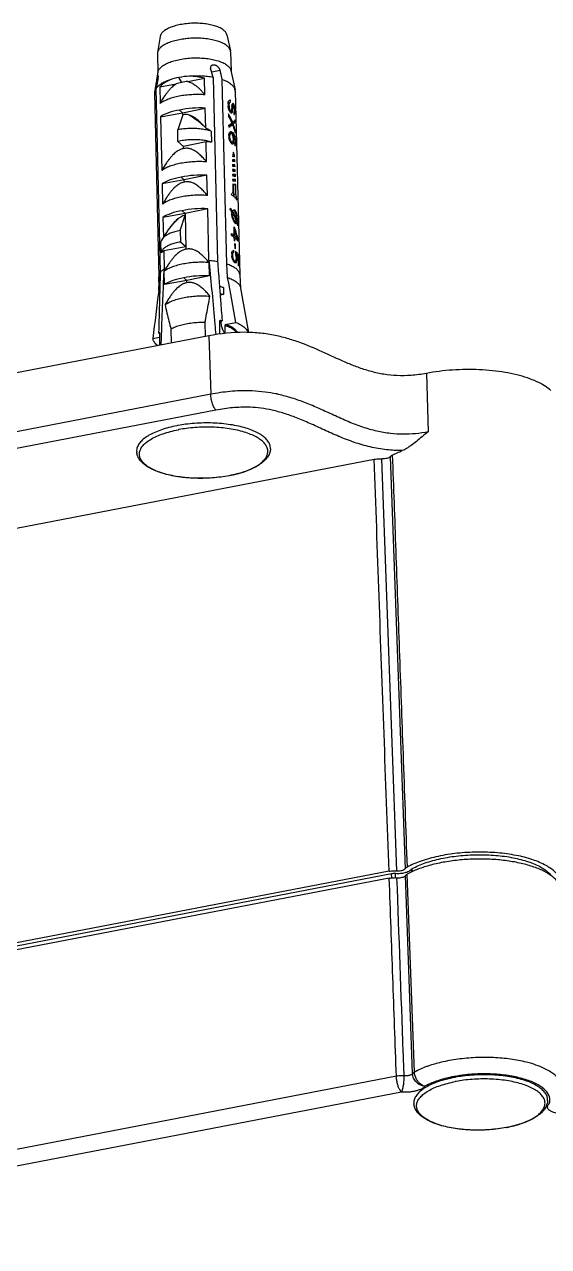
# Model space of a CAD drawing. Header units: millimetres. Extents: x 306 to 1885, y 393 to 1000.
# Drawn here: x 372 to 409.3, y 640.2 to 727.4 of the extents above; entities that cross this region are included whole.
import ezdxf

# ---------------------------------------------------------------- set-up
doc = ezdxf.new("R2010")
doc.units = ezdxf.units.MM

# ---------------------------------------------------------------- blocks, each defined once
blk = doc.blocks.new('*u3')
at = {"color": 7}
for p, q in [((-10.536, 15.439), (52.988, 27.679)), ((-10.118, 14.181), (53.406, 26.42)), ((-18.839, 18.243), (-18.823, 18.246)), ((-18.823, 18.242), (-18.839, 18.239)), ((-11.55, 13.858), (-10.986, -1.84)), ((-11.402, 13.975), (-10.832, -1.718)), ((-9.554, -1.516), (53.832, 10.697)), ((53.643, 10.33), (-9.744, -1.883)), ((-9.539, -2.065), (53.843, 10.147)), ((-10.055, -1.55), (-10.05, -1.901)), ((-9.758, -1.524), (-9.744, -1.883)), ((-11.387, -2.024), (-11.374, -2.273)), ((-11.312, -1.989), (-11.298, -2.213)), ((-9.633, -34.917), (-10.816, -2.267)), ((-10.151, -2.101), (-8.97, -34.752)), ((54.725, -22.561), (-8.366, -34.717)), ((4.164, -38.607), (53.717, -29.059)), ((4.583, -39.866), (54.136, -30.318)), ((3.109, -33.414), (3.125, -33.411)), ((3.126, -33.415), (3.11, -33.418)), ((4.729, -44.498), (54.282, -34.95)), ((-12.495, -41.52), (-12.641, -36.888)), ((4.729, -44.498), (4.583, -39.866)), ((5.038, -45.548), (5.012, -44.443)), ((7.697, -43.926), (7.723, -45.03)), ((8.628, -44.725), (8.63, -43.746)), ((9.164, -44.297), (8.628, -44.4)), ((2.216, -48.288), (1.593, -44.767)), ((3.441, -45.4), (2.601, -45.562)), ((3.437, -44.756), (3.45, -45.306)), ((3.441, -45.4), (3.45, -45.306)), ((3.516, -44.681), (3.518, -44.786)), ((3.858, -44.639), (3.856, -45.713)), ((8.627, -44.794), (8.628, -44.725)), ((8.68, -44.715), (8.628, -44.725)), ((8.678, -44.762), (8.678, -44.795)), ((3.793, -45.657), (3.679, -45.679)), ((3.793, -45.657), (3.856, -45.713)), ((7.886, -45.648), (7.888, -45.654)), ((2.284, -49.332), (2.211, -48.261)), ((3.561, -47.772), (3.835, -47.719)), ((3.574, -48.322), (3.561, -47.772)), ((8.689, -48.784), (8.703, -48.071)), ((2.634, -63.888), (2.283, -49.321)), ((3.239, -49.123), (3.314, -50.214)), ((4.689, -49.249), (6.482, -48.879)), ((4.689, -49.249), (4.706, -50.303)), ((6.478, -48.695), (6.482, -48.879)), ((6.482, -48.879), (8.238, -48.565)), ((6.72, -49.093), (6.482, -48.879)), ((8.238, -48.565), (8.271, -49.609)), ((8.689, -48.784), (8.681, -49.18)), ((8.681, -49.155), (8.689, -48.784)), ((8.681, -49.166), (8.681, -49.155)), ((8.681, -49.18), (8.681, -49.166)), ((9.033, -63.759), (8.681, -49.18)), ((2.37, -50.024), (2.392, -50.928)), ((2.422, -50.849), (2.404, -50.077)), ((2.681, -50.296), (2.55, -50.321)), ((3.314, -50.214), (3.666, -64.793)), ((4.718, -50.486), (4.7, -50.29)), ((8.277, -49.592), (8.268, -49.802)), ((8.302, -51.224), (8.268, -49.802)), ((8.55, -49.531), (8.902, -64.11)), ((2.471, -50.913), (2.392, -50.928)), ((2.573, -50.536), (2.515, -50.547)), ((2.515, -50.547), (2.519, -50.707)), ((2.57, -50.697), (2.519, -50.707)), ((2.706, -50.389), (2.522, -50.424)), ((2.579, -50.841), (2.532, -50.85)), ((2.622, -51.003), (2.567, -51.013)), ((2.572, -50.757), (2.568, -50.597)), ((2.627, -51.195), (2.623, -51.009)), ((2.763, -50.391), (2.632, -50.416)), ((2.769, -50.399), (2.67, -50.419)), ((2.781, -50.421), (2.696, -50.437)), ((2.814, -50.478), (2.738, -50.492)), ((2.907, -51.089), (2.74, -51.121)), ((2.74, -51.121), (2.743, -51.281)), ((2.852, -50.56), (2.783, -50.573)), ((2.908, -51.084), (2.796, -51.105)), ((2.883, -50.658), (2.815, -50.671)), ((2.913, -51.027), (2.824, -51.044)), ((2.905, -50.773), (2.833, -50.787)), ((2.833, -50.787), (2.837, -50.946)), ((2.916, -50.931), (2.837, -50.946)), ((2.917, -50.991), (2.913, -50.831)), ((4.392, -64.979), (4.04, -50.4)), ((4.718, -50.486), (4.817, -54.567)), ((6.547, -51.538), (8.302, -51.224)), ((8.497, -51.065), (8.518, -51.927)), ((2.418, -51.993), (2.421, -52.152)), ((2.522, -52.133), (2.421, -52.152)), ((2.602, -52.214), (2.478, -52.238)), ((2.621, -51.399), (2.63, -51.771)), ((2.689, -51.76), (2.63, -51.771)), ((2.659, -52.003), (2.665, -52.269)), ((2.74, -52.255), (2.665, -52.269)), ((2.691, -51.819), (2.682, -51.447)), ((2.742, -52.327), (2.735, -52.061)), ((6.611, -54.197), (6.542, -51.354)), ((6.547, -51.538), (6.983, -51.931)), ((7.005, -52.848), (6.983, -51.931)), ((8.13, -52.605), (8.428, -52.167)), ((2.848, -52.395), (2.669, -52.429)), ((2.669, -52.429), (2.68, -52.881)), ((2.755, -52.867), (2.68, -52.881)), ((2.759, -53.053), (2.684, -53.068)), ((2.93, -52.451), (2.746, -52.486)), ((2.761, -53.125), (2.746, -52.486)), ((2.854, -52.465), (2.853, -52.398)), ((2.956, -52.614), (2.952, -52.454)), ((7.005, -52.848), (6.607, -54.048)), ((8.367, -53.883), (8.329, -52.313)), ((2.445, -53.298), (2.415, -53.303)), ((2.51, -53.699), (2.464, -53.708)), ((2.555, -53.535), (2.475, -53.551)), ((2.653, -53.426), (2.49, -53.457)), ((2.531, -54.004), (2.493, -54.012)), ((2.564, -53.66), (2.512, -53.67)), ((2.701, -53.499), (2.56, -53.526)), ((2.717, -53.522), (2.635, -53.538)), ((2.794, -53.663), (2.726, -53.676)), ((2.867, -53.841), (2.797, -53.854)), ((2.917, -54.151), (2.819, -54.17)), ((2.91, -54.056), (2.837, -54.07)), ((4.817, -54.567), (6.611, -54.197)), ((6.611, -54.197), (8.367, -53.883)), ((6.849, -54.412), (6.611, -54.197)), ((2.618, -54.247), (2.552, -54.26)), ((2.819, -54.424), (2.658, -54.455)), ((2.892, -54.291), (2.742, -54.32)), ((2.899, -54.243), (2.785, -54.265)), ((2.946, -54.363), (2.855, -54.38)), ((8.431, -56.542), (8.392, -54.937)), ((2.77, -55.704), (2.585, -55.74)), ((2.585, -55.74), (2.603, -56.49)), ((2.788, -56.455), (2.77, -55.704)), ((2.837, -56.505), (2.823, -55.955)), ((4.842, -55.621), (4.881, -57.226)), ((2.788, -56.455), (2.603, -56.49)), ((2.609, -56.734), (2.613, -56.881)), ((2.797, -56.845), (2.613, -56.881)), ((2.625, -57.125), (2.628, -57.272)), ((2.797, -56.845), (2.795, -56.747)), ((2.813, -57.236), (2.81, -57.14)), ((2.846, -56.895), (2.842, -56.749)), ((2.846, -57.285), (2.842, -57.139)), ((4.881, -57.226), (6.675, -56.856)), ((6.67, -56.673), (6.675, -56.856)), ((6.675, -56.856), (8.431, -56.542)), ((6.913, -57.071), (6.675, -56.856)), ((2.813, -57.236), (2.628, -57.272)), ((2.64, -57.516), (2.644, -57.663)), ((2.828, -57.627), (2.644, -57.663)), ((2.656, -57.907), (2.66, -58.054)), ((2.844, -58.018), (2.66, -58.054)), ((2.828, -57.627), (2.826, -57.529)), ((2.846, -57.675), (2.842, -57.529)), ((2.846, -58.065), (2.843, -57.919)), ((8.559, -61.86), (8.456, -57.596)), ((2.672, -58.298), (2.676, -58.445)), ((2.845, -58.412), (2.676, -58.445)), ((2.847, -58.455), (2.843, -58.309)), ((4.906, -58.28), (4.945, -59.885)), ((2.642, -59.809), (2.606, -59.816)), ((2.606, -59.816), (2.609, -59.922)), ((2.679, -59.68), (2.609, -59.694)), ((2.641, -59.916), (2.609, -59.922)), ((2.679, -59.583), (2.626, -59.593)), ((2.643, -60.003), (2.639, -59.843)), ((2.682, -59.693), (2.679, -59.56)), ((2.799, -59.956), (2.743, -59.967)), ((2.743, -59.967), (2.746, -60.1)), ((2.933, -59.809), (2.75, -59.844)), ((2.909, -59.716), (2.778, -59.741)), ((2.799, -60.177), (2.795, -59.99)), ((2.982, -59.8), (2.847, -59.826)), ((2.988, -59.809), (2.884, -59.829)), ((3.008, -59.841), (2.924, -59.857)), ((3.041, -59.897), (2.966, -59.912)), ((3.079, -59.979), (3.01, -59.993)), ((4.535, -60.709), (4.514, -59.847)), ((4.945, -59.885), (6.739, -59.515)), ((6.735, -59.332), (6.739, -59.515)), ((6.739, -59.515), (7.175, -59.909)), ((7.175, -59.909), (7.198, -60.825)), ((2.646, -60.061), (2.618, -60.066)), ((2.624, -60.561), (2.628, -60.721)), ((2.662, -60.714), (2.628, -60.721)), ((2.676, -60.225), (2.642, -60.231)), ((2.725, -60.344), (2.674, -60.353)), ((2.805, -60.442), (2.718, -60.459)), ((2.797, -60.09), (2.746, -60.1)), ((2.806, -60.234), (2.759, -60.243)), ((2.94, -60.526), (2.787, -60.556)), ((2.861, -60.432), (2.805, -60.443)), ((3.05, -60.589), (2.867, -60.625)), ((3.038, -60.649), (2.956, -60.665)), ((3.132, -60.494), (2.98, -60.524)), ((3.135, -60.477), (3.022, -60.498)), ((3.111, -60.078), (3.042, -60.091)), ((3.139, -60.42), (3.051, -60.437)), ((3.129, -60.166), (3.06, -60.18)), ((3.06, -60.18), (3.064, -60.366)), ((3.143, -60.351), (3.064, -60.366)), ((3.144, -60.384), (3.141, -60.251)), ((4.971, -60.967), (5.009, -62.544)), ((6.8, -62.025), (7.198, -60.825)), ((2.817, -61.433), (2.646, -61.466)), ((2.646, -61.466), (2.65, -61.625)), ((2.978, -61.256), (2.795, -61.291)), ((3.019, -61.216), (2.836, -61.251)), ((2.905, -61.398), (2.84, -61.411)), ((3.163, -61.182), (3.159, -61.022)), ((3.185, -62.087), (3.181, -61.927)), ((8.559, -61.86), (6.803, -62.174)), ((2.71, -62.255), (2.666, -62.264)), ((2.666, -62.264), (2.669, -62.397)), ((2.741, -62.128), (2.669, -62.142)), ((2.708, -62.389), (2.669, -62.397)), ((2.715, -62.507), (2.678, -62.514)), ((2.739, -62.057), (2.686, -62.067)), ((2.734, -62.634), (2.693, -62.642)), ((2.71, -62.461), (2.706, -62.302)), ((2.894, -62.758), (2.725, -62.791)), ((2.742, -62.194), (2.738, -62.034)), ((2.877, -62.836), (2.758, -62.859)), ((2.848, -62.89), (2.795, -62.9)), ((2.899, -62.717), (2.809, -62.734)), ((2.903, -62.66), (2.828, -62.675)), ((2.907, -62.431), (2.833, -62.445)), ((2.833, -62.445), (2.836, -62.605)), ((2.902, -62.592), (2.836, -62.605)), ((3.024, -62.287), (2.84, -62.322)), ((3.022, -62.204), (2.86, -62.235)), ((2.904, -62.664), (2.9, -62.504)), ((2.954, -62.158), (2.904, -62.168)), ((3.082, -62.301), (2.97, -62.322)), ((3.1, -62.333), (3.011, -62.35)), ((3.137, -62.416), (3.055, -62.431)), ((3.168, -62.514), (3.086, -62.53)), ((3.202, -62.935), (3.096, -62.955)), ((3.19, -62.629), (3.104, -62.645)), ((3.104, -62.645), (3.109, -62.858)), ((3.203, -62.84), (3.109, -62.858)), ((3.205, -62.912), (3.2, -62.699)), ((6.803, -62.174), (5.009, -62.544)), ((6.8, -62.025), (6.803, -62.174)), ((7.041, -62.389), (6.803, -62.174)), ((8.616, -64.23), (8.585, -62.914)), ((2.634, -63.888), (2.646, -63.986)), ((3.013, -63.006), (3.017, -63.166)), ((3.146, -63.141), (3.017, -63.166)), ((3.198, -62.98), (3.054, -63.008)), ((5.035, -63.598), (5.067, -64.914)), ((2.983, -65.528), (2.646, -63.986)), ((6.389, -64.652), (5.067, -64.914)), ((6.875, -64.582), (7.102, -64.971)), ((8.616, -64.23), (7.323, -64.472)), ((8.764, -65.389), (8.864, -64.794)), ((8.812, -64.562), (8.904, -64.544)), ((3.01, -66.999), (2.973, -65.484)), ((3.831, -65.521), (4.503, -65.392)), ((8.808, -66.859), (8.771, -65.344)), ((3.01, -66.999), (3.021, -67.088)), ((3.301, -68.358), (3.021, -67.088)), ((8.583, -68.23), (8.801, -66.949)), ((8.801, -66.949), (8.808, -66.859))]:
    blk.add_line(p, q, dxfattribs=at)
for centre, radius, start, end in [((-16.78, 24.946), 10.533, 280.52448, 280.90561), ((-16.779, 25.093), 11.01, 280.33902, 280.90515), ((-18.139, 22.197), 9.41, 253.34761, 255.96259), ((5.169, -26.71), 10.533, 280.52448, 280.90561), ((5.17, -26.564), 11.01, 280.33902, 280.90515), ((1.918, -27.798), 12.354, 257.32565, 257.77075), ((1.906, -27.855), 12.296, 257.7708, 258.14987), ((-1071.349, 85.882), 1088.326, 352.930036, 353.130174), ((-23.61, -53.635), 32.493, 14.2299, 15.35585), ((7.873, -44.227), 0.943, 323.06978, 325.01818), ((7.939, -44.272), 0.864, 324.98826, 329.12212), ((11.089, -44.825), 2.411, 177.38062, 178.50089), ((893.16, 112.22), 904.428, 190.046915, 190.27614), ((3.08, -45.771), 0.606, 4.33997, 8.69947), ((4.905, -39.754), 6.05, 258.30692, 258.87138), ((4.951, -39.518), 6.291, 258.8748, 259.97473), ((-41.275, -58.072), 50.707, 12.65911, 14.17651), ((3.014, -49.658), 0.741, 209.57868, 214.47048), ((3.625, -48.972), 1.626, 233.32315, 235.61706), ((3.097, -50.386), 0.818, 214.45892, 217.63699), ((3.144, -50.35), 0.878, 217.61985, 219.20762), ((3.212, -50.294), 0.966, 219.25443, 223.62276), ((3.322, -50.189), 1.117, 223.61726, 227.52331), ((3.62, -49.116), 1.612, 233.89025, 235.04726), ((3.334, -51.402), 1.095, 224.51994, 225.29035), ((3.381, -51.355), 1.161, 225.30647, 227.80053), ((3.445, -51.285), 1.256, 227.79238, 229.51558), ((3.545, -50.288), 1.445, 230.2264, 233.31941), ((3.512, -51.206), 1.359, 229.52022, 231.47196), ((3.54, -50.678), 1.423, 230.20308, 233.34269), ((3.621, -50.792), 1.547, 231.52404, 235.07352), ((3.398, -51.651), 0.919, 221.5437, 222.10315), ((3.429, -51.624), 0.96, 222.11408, 224.19508), ((3.63, -51.879), 1.52, 231.4922, 235.10529), ((3.846, -51.12), 1.616, 235.46719, 236.19826), ((4.04, -50.394), 2.329, 241.64223, 242.16499), ((3.865, -51.091), 1.651, 236.19649, 236.42014), ((-0.161, -47.451), 9.764, 328.13417, 328.45042), ((3.841, -58.407), 1.607, 232.7377, 235.62524), ((3.833, -58.555), 1.588, 233.30326, 235.0561), ((5.332, -53.117), 6.779, 263.06998, 266.72998), ((3.609, -59.545), 1.205, 226.77867, 228.17476), ((3.858, -59.209), 1.603, 233.31096, 235.04841), ((3.749, -59.694), 1.136, 226.92502, 228.43585), ((3.826, -59.607), 1.252, 228.46547, 231.71542), ((7.398, -56.365), 5.203, 236.61124, 242.19775), ((13.252, -53.02), 11.477, 223.81997, 225.08555), ((3.496, -62.245), 0.96, 219.80599, 223.07445), ((3.499, -62.079), 0.969, 220.63033, 222.24977), ((3.95, -60.784), 1.694, 233.92932, 236.72201), ((3.943, -60.96), 1.674, 234.47625, 236.17131), ((6.389, -60.513), 4.492, 288.84717, 289.15789), ((-100.184, -42.621), 111.182, 348.44034, 348.85586), ((89.864, -42.267), 88.438, 194.8812, 195.366), ((5.794, -61.213), 6.872, 276.32321, 276.77009), ((5.856, -61.694), 6.386, 276.72666, 280.86124)]:
    blk.add_arc(centre, radius, start, end, dxfattribs=at)
for centre, major_axis, ratio, start_param, end_param in [((5.451, -47.949), (3.197, 0.162), 0.407554, -1.832151, -1.183125), ((5.451, -47.949), (3.201, -0.006), 0.38893, -1.162162, -0.513136), ((5.494, -49.732), (2.349, 3.812), 0.551564, -4.237795, -4.211859), ((5.494, -49.749), (3.167, 1.033), 0.246051, 2.640896, 2.675474), ((5.493, -49.718), (3.187, 0.556), 0.042755, -2.720906, -2.67763), ((5.494, -49.732), (2.202, 3.573), 0.551564, -4.22456, -4.20973), ((5.488, -49.498), (3.14, -0.939), 0.71832, -2.406864, -2.363283), ((5.486, -49.404), (1.057, 14.257), 0.202214, -4.625782, -4.617132), ((5.52, -50.813), (-1.591, 16.545), 0.179147, 1.5472, 1.555849), ((5.512, -50.485), (-1.442, 6.265), 0.464905, 7.805353, 7.831289), ((5.502, -50.061), (1.198, 11.179), 0.255105, -4.645742, -4.637098), ((5.504, -50.155), (-1.516, 13.466), 0.220033, -4.69248, -4.683836), ((5.5, -49.974), (2.593, 3.203), 0.561879, -4.152469, -4.135178), ((5.506, -50.248), (-1.517, 5.214), 0.549082, 1.531072, 1.557012), ((5.498, -49.901), (3.176, 0.901), 0.181166, 2.641857, 2.667811), ((5.496, -49.845), (3.189, 0.48), 0.101259, -2.701289, -2.675298), ((5.492, -49.662), (3.178, -0.663), 0.674459, -2.488662, -2.46257), ((5.486, -49.404), (0.991, 13.366), 0.202214, -4.623653, -4.622654), ((5.489, -49.535), (-2.505, 2.595), 0.77897, 1.225063, 1.25124), ((5.515, -50.605), (3.185, 0.676), 0.043463, 2.584807, 2.61969), ((5.519, -50.764), (3.185, 0.676), 0.043463, 2.584807, 2.61969), ((5.484, -49.337), (-2.235, 3.063), 0.757619, 1.378357, 1.413425), ((5.48, -49.152), (-1.47, 5.743), 0.5038, -4.59257, -4.575062), ((5.526, -51.065), (2.593, 3.203), 0.561879, -4.291547, -4.274039), ((5.521, -50.88), (3.167, 1.033), 0.246051, 2.484257, 2.519325), ((5.449, -47.867), (-1.516, 13.466), 0.220033, -4.527467, -4.518693), ((5.557, -52.35), (1.198, 11.179), 0.255105, 1.472301, 1.481074), ((5.472, -48.818), (-1.442, 6.265), 0.464905, -4.543865, -4.517414), ((5.534, -51.399), (2.349, 3.812), 0.551564, -4.455463, -4.429012), ((5.42, -46.661), (-1.591, 16.545), 0.179147, -4.483732, -4.474883), ((5.586, -53.555), (1.057, 14.257), 0.202214, 1.40495, 1.413799), ((5.556, -52.324), (-1.908, 3.684), 0.706196, 1.176305, 1.410815), ((5.552, -52.137), (-1.897, 3.707), 0.703886, 1.250456, 1.414979), ((5.542, -51.738), (2.281, 3.985), 0.545413, -4.048997, -4.02558), ((5.579, -53.28), (2.939, -1.682), 0.775373, -2.529477, -2.443036), ((5.583, -53.437), (2.939, -1.682), 0.775373, -2.552895, -2.465509), ((5.543, -51.766), (1.463, 7.66), 0.359874, -4.409085, -4.388043), ((5.62, -54.951), (-1.441, 9.954), 0.297032, 1.402673, 1.433361), ((5.564, -52.65), (3.123, 1.434), 0.387487, 2.668754, 2.716285), ((5.598, -54.067), (-1.805, 3.93), 0.680837, 1.254267, 1.314626), ((5.553, -52.2), (1.463, 7.66), 0.359874, -4.451189, -4.438073), ((5.609, -54.516), (-1.441, 9.954), 0.297032, 1.452704, 1.474686), ((5.583, -53.437), (2.939, -1.682), 0.775373, -2.423405, -2.209064), ((5.594, -53.872), (-1.805, 3.93), 0.680837, 1.295592, 1.340026), ((5.568, -52.827), (3.189, 0.462), 0.11506, -2.847848, -2.756937), ((5.569, -52.844), (3.123, 1.434), 0.387487, 2.643354, 2.673373), ((5.579, -53.28), (2.939, -1.682), 0.775373, -2.400124, -2.185783), ((5.572, -52.972), (3.189, 0.462), 0.11506, -2.822448, -2.756937), ((5.591, -53.744), (3.183, -0.608), 0.663239, -2.666225, -2.600714), ((5.568, -52.827), (3.183, -0.608), 0.663239, -2.600714, -2.509803), ((5.572, -52.972), (3.183, -0.608), 0.663239, -2.600714, -2.535202), ((5.569, -52.844), (-1.805, 3.93), 0.680837, 1.471048, 1.515482), ((5.564, -52.65), (-1.805, 3.93), 0.680837, 1.496448, 1.556807), ((5.553, -52.2), (-1.441, 9.954), 0.297032, -4.58861, -4.566627), ((5.609, -54.516), (1.463, 7.66), 0.359874, -4.701927, -4.688811), ((5.543, -51.766), (-1.441, 9.954), 0.297032, -4.547285, -4.516597), ((5.62, -54.951), (1.463, 7.66), 0.359874, 7.814413, 7.835455), ((5.579, -53.267), (3.201, -0.006), 0.38893, -1.162162, -0.513136), ((5.594, -53.889), (3.183, -0.608), 0.663239, -2.691624, -2.600714), ((5.591, -53.744), (3.189, 0.462), 0.11506, -2.756937, -2.691426), ((5.594, -53.889), (3.189, 0.462), 0.11506, -2.756937, -2.666026), ((5.594, -53.872), (3.123, 1.434), 0.387487, 2.482313, 2.512332), ((5.598, -54.067), (3.123, 1.434), 0.387487, 2.439401, 2.486932), ((5.594, -53.889), (2.935, -0.561), 0.663239, -2.655168, -2.6193), ((5.583, -53.437), (2.939, -1.682), 0.775373, -2.166151, -2.07971), ((5.579, -53.28), (2.939, -1.682), 0.775373, -2.143678, -2.056293), ((5.62, -54.978), (2.281, 3.985), 0.545413, -4.522181, -4.498764), ((5.579, -53.267), (3.197, 0.162), 0.407554, -1.832151, -1.183125), ((5.643, -55.934), (3.189, 0.495), 0.089293, -2.848651, -2.660875), ((5.649, -56.178), (3.189, 0.495), 0.089293, -2.848651, -2.660875), ((5.653, -56.324), (3.189, 0.495), 0.089293, -2.848651, -2.660875), ((5.659, -56.568), (3.189, 0.495), 0.089293, -2.842375, -2.667151), ((5.643, -55.934), (2.989, 0.464), 0.089293, -2.85493, -2.806176), ((5.653, -56.324), (2.989, 0.464), 0.089293, -2.85493, -2.806176), ((5.643, -55.926), (3.197, 0.162), 0.407554, -1.832151, -1.183125), ((5.643, -55.926), (3.201, -0.006), 0.38893, -1.162162, -0.513136), ((5.662, -56.715), (3.189, 0.495), 0.089293, -2.842375, -2.667151), ((5.668, -56.959), (3.189, 0.495), 0.089293, -2.836103, -2.673423), ((5.672, -57.105), (3.189, 0.495), 0.089293, -2.836103, -2.673423), ((5.678, -57.349), (3.189, 0.495), 0.089293, -2.829833, -2.679692), ((5.681, -57.495), (3.189, 0.495), 0.089293, -2.829833, -2.679692), ((5.662, -56.715), (2.989, 0.464), 0.089293, -2.848232, -2.815678), ((5.672, -57.105), (2.989, 0.464), 0.089293, -2.841538, -2.824782), ((5.687, -57.739), (3.189, 0.495), 0.089293, -2.823567, -2.685959), ((5.691, -57.886), (3.189, 0.495), 0.089293, -2.823567, -2.685959), ((5.696, -58.13), (3.189, 0.495), 0.089293, -2.813899, -2.702767), ((5.705, -58.493), (-1.444, 6.216), 0.468354, 1.493872, 1.553008), ((5.705, -58.493), (1.556, 6.913), 0.392424, -4.594682, -4.542686), ((5.659, -56.589), (1.057, 14.257), 0.202215, 1.805308, 1.8141), ((5.704, -58.424), (2.349, 3.812), 0.551563, -4.090258, -4.063962), ((5.801, -62.467), (-1.591, 16.544), 0.179148, 7.682338, 7.691131), ((5.714, -58.856), (3.167, 1.033), 0.246051, 2.788119, 2.823018), ((5.696, -58.116), (1.418, 8.096), 0.342931, -4.446512, -4.437783), ((5.764, -60.94), (-1.449, 10.388), 0.284781, 1.440754, 1.449484), ((5.711, -58.742), (2.593, 3.203), 0.561879, -4.005245, -3.987817), ((5.718, -59.007), (3.189, 0.48), 0.101256, -2.874466, -2.848389), ((5.719, -59.046), (3.176, 0.901), 0.181163, 2.788959, 2.815036), ((5.713, -58.824), (1.057, 14.257), 0.202215, -4.625782, -4.617132), ((5.721, -59.151), (2.349, 3.812), 0.551564, -4.2378, -4.211864), ((5.721, -59.164), (3.105, 1.547), 0.415702, 2.530793, 2.556726), ((5.728, -59.446), (1.418, 8.096), 0.342931, -4.593874, -4.58523), ((5.727, -59.394), (2.593, 3.203), 0.561879, -4.152469, -4.135178), ((5.721, -59.127), (3.187, 0.556), 0.042756, -2.729552, -2.686293), ((5.726, -59.35), (3.105, 1.547), 0.415704, 2.504847, 2.522146), ((5.724, -59.256), (3.189, 0.48), 0.101256, -2.709943, -2.683967), ((5.719, -59.082), (3.178, -0.663), 0.674461, -2.488658, -2.462566), ((5.721, -59.151), (2.202, 3.573), 0.551564, -4.224565, -4.209735), ((5.715, -58.918), (3.14, -0.939), 0.718319, -2.406866, -2.363286), ((5.716, -58.955), (-2.506, 2.595), 0.77897, 1.225056, 1.251233), ((5.712, -58.757), (-2.235, 3.063), 0.757619, 1.378357, 1.413425), ((5.707, -58.571), (-1.47, 5.743), 0.5038, -4.59257, -4.575062), ((5.699, -58.237), (-1.442, 6.265), 0.464904, -4.543864, -4.517413), ((5.757, -60.632), (-1.442, 6.265), 0.464903, 7.65745, 7.683746), ((5.757, -60.646), (-2.267, 3.007), 0.761035, 1.025117, 1.225037), ((5.761, -60.805), (-2.274, 2.995), 0.761734, 1.021992, 1.187335), ((5.746, -60.2), (-2.235, 3.063), 0.757619, 7.357849, 7.392748), ((5.749, -60.314), (-1.47, 5.743), 0.5038, 1.404393, 1.421821), ((5.742, -60.01), (-2.506, 2.595), 0.77897, 0.98244, 1.008516), ((5.743, -60.073), (3.14, -0.939), 0.718318, 3.651103, 3.694529), ((5.74, -59.916), (3.178, -0.663), 0.674461, 3.604079, 3.630093), ((5.742, -60.013), (3.202, -0.158), 0.523122, -2.77985, -2.719274), ((5.739, -59.881), (3.202, -0.206), 0.543298, 3.521589, 3.573499), ((5.747, -60.206), (-1.591, 16.544), 0.179148, 1.5472, 1.555849), ((5.738, -59.862), (-1.47, 5.743), 0.5038, 7.791715, 7.826295), ((5.732, -59.583), (-1.449, 10.388), 0.284781, -4.694984, -4.68634), ((5.733, -59.635), (-1.47, 5.743), 0.5038, 1.551754, 1.569045), ((5.734, -59.679), (-1.745, 4.101), 0.66258, 1.457791, 1.47509), ((5.736, -59.774), (3.178, -0.663), 0.674461, -2.54066, -2.514684), ((5.742, -60.027), (3.194, 0.261), 0.270941, -2.712809, -2.652118), ((5.74, -59.948), (3.189, 0.48), 0.101256, -2.657942, -2.63185), ((5.744, -60.111), (3.187, 0.556), 0.042757, -2.642916, -2.599336), ((5.743, -60.075), (3.176, 0.901), 0.181163, 2.546242, 2.572419), ((5.753, -60.458), (2.593, 3.203), 0.561879, -4.291547, -4.274039), ((5.748, -60.273), (3.167, 1.033), 0.246051, 2.484257, 2.519325), ((5.688, -57.8), (-1.449, 10.388), 0.284781, -4.529971, -4.521198), ((5.742, -60.027), (2.995, 0.245), 0.270941, -2.709747, -2.681559), ((5.771, -61.229), (1.418, 8.096), 0.342931, 1.524169, 1.532942), ((5.761, -60.792), (2.349, 3.812), 0.551563, -4.45547, -4.429019), ((5.647, -56.081), (-1.591, 16.544), 0.179148, -4.483732, -4.474883), ((5.813, -62.948), (1.057, 14.257), 0.202215, 1.40495, 1.4138), ((5.758, -60.699), (3.169, 1.011), 0.236022, 2.697388, 2.862731), ((5.762, -60.858), (3.169, 1.015), 0.237772, 8.945203, 9.145122), ((5.758, -60.697), (3.172, 0.965), 0.214004, 2.46311, 2.67234), ((5.761, -60.807), (-2.365, 2.84), 0.769812, 1.180605, 1.389834), ((5.758, -60.699), (2.971, 0.948), 0.236022, 2.69894, 2.853758), ((5.763, -60.876), (3.169, 1.011), 0.236022, 8.736767, 8.902751), ((5.757, -60.628), (-2.274, 2.995), 0.761734, 1.265157, 1.431142), ((5.761, -60.805), (-2.132, 2.808), 0.761734, 1.176425, 1.185783), ((5.758, -60.697), (2.974, 0.905), 0.214004, 2.565211, 2.671586), ((5.772, -61.244), (3.201, -0.006), 0.38893, -1.162162, -0.513136), ((5.718, -59.037), (1.057, 14.257), 0.202215, -4.477878, -4.469085), ((5.767, -61.056), (2.827, 2.587), 0.546807, -3.831265, -3.804969), ((5.847, -64.365), (-1.516, 13.467), 0.220032, 7.682615, 7.691407), ((5.82, -63.264), (-1.42, 7.301), 0.402038, 1.390253, 1.407796), ((5.774, -61.33), (3.167, 1.033), 0.246051, 2.788119, 2.823018), ((5.808, -62.766), (-1.745, 4.101), 0.662581, 1.266915, 1.301857), ((5.757, -60.644), (1.418, 8.096), 0.342931, -4.455231, -4.446512), ((5.821, -63.309), (-1.449, 10.388), 0.284781, 1.449484, 1.458203), ((5.776, -61.425), (3.105, 1.547), 0.415703, 8.943855, 8.961265), ((5.777, -61.482), (3.189, 0.48), 0.101255, -2.874466, -2.848389), ((5.807, -62.722), (-1.47, 5.743), 0.5038, 1.413112, 1.430522), ((5.801, -62.473), (3.197, -0.402), 0.611613, -2.778713, -2.743926), ((5.78, -61.594), (3.185, 0.676), 0.043459, 2.827525, 2.844902), ((5.798, -62.328), (3.178, -0.663), 0.674462, -2.696482, -2.670428), ((5.794, -62.174), (3.189, 0.48), 0.101255, -2.822376, -2.796407), ((5.798, -62.357), (3.191, 0.385), 0.175173, -2.817854, -2.783249), ((5.791, -62.028), (2.593, 3.203), 0.561879, -4.100601, -4.083305), ((5.788, -61.921), (1.418, 8.096), 0.342931, -4.567942, -4.559297), ((5.782, -61.671), (1.057, 14.257), 0.202215, -4.651718, -4.643074), ((5.797, -62.304), (3.105, 1.547), 0.415702, 2.539438, 2.574015), ((5.783, -61.726), (1.954, 4.949), 0.497373, -4.417336, -4.400048), ((5.782, -61.692), (3.105, 1.547), 0.415703, 2.504847, 2.539438), ((5.798, -62.338), (1.954, 4.949), 0.497373, -4.434627, -4.417336), ((5.802, -62.514), (1.198, 11.179), 0.255104, -4.671681, -4.663033), ((5.798, -62.355), (1.198, 11.179), 0.255104, -4.680332, -4.671681), ((5.781, -61.621), (3.185, 0.676), 0.043459, 2.654434, 2.689079), ((5.79, -62.002), (2.593, 3.203), 0.561879, -4.187081, -4.169768), ((5.786, -61.84), (3.176, 0.901), 0.181161, 2.607193, 2.6332), ((5.776, -61.421), (-2.506, 2.595), 0.778971, 1.216347, 1.242494), ((5.773, -61.307), (3.004, -1.49), 0.766573, -2.235507, -2.200582), ((5.782, -61.671), (0.991, 13.366), 0.202215, -4.651319, -4.64941), ((5.783, -61.726), (1.832, 4.64), 0.497373, -4.412659, -4.39965), ((5.767, -61.059), (-1.47, 5.743), 0.503801, -4.601306, -4.583822), ((5.767, -61.063), (-1.745, 4.101), 0.662581, -4.695077, -4.659955), ((5.738, -59.841), (-1.516, 13.467), 0.220032, -4.536227, -4.527467), ((5.842, -64.164), (1.198, 11.179), 0.255104, 1.481074, 1.489834), ((5.753, -60.47), (-1.42, 7.301), 0.402038, -4.519074, -4.501425), ((5.706, -58.529), (-1.591, 16.544), 0.179148, -4.483732, -4.474883), ((5.874, -65.476), (1.057, 14.257), 0.202215, 1.40495, 1.4138), ((5.772, -61.244), (3.197, 0.162), 0.407554, -1.832151, -1.183125), ((5.8, -62.431), (3.189, 0.48), 0.101255, -2.649252, -2.623134), ((5.803, -62.564), (3.191, 0.385), 0.175173, -2.653391, -2.618547), ((5.807, -62.703), (3.105, 1.547), 0.415702, 2.391829, 2.418039), ((5.807, -62.715), (3.18, 0.806), 0.127174, 2.528893, 2.572697), ((5.822, -63.32), (2.349, 3.812), 0.551563, -4.455469, -4.429018), ((5.658, -62.443), (3.032, -0.607), 0.704673, -1.189772, -1.022027), ((5.595, -62.455), (3.019, -0.826), 0.668682, -0.959771, -0.792026), ((5.704, -62.611), (3.372, -0.885), 0.66737, -0.976507, -0.723422), ((5.808, -62.76), (3.164, -0.822), 0.667038, -0.714034, -0.334879), ((5.808, -62.76), (3.18, -0.596), 0.700286, -1.673557, -1.294402), ((5.735, -62.605), (3.388, -0.643), 0.701142, -1.279922, -1.026837)]:
    blk.add_ellipse(centre, major_axis=major_axis, ratio=ratio, start_param=start_param, end_param=end_param, dxfattribs=at)
for points, start_tangent, end_tangent in [([(-18.823, 18.246), (-18.157, 18.352), (-17.45, 18.423), (-16.733, 18.453), (-16.016, 18.444), (-15.314, 18.394), (-14.637, 18.304), (-13.998, 18.176), (-13.408, 18.009), (-12.877, 17.806), (-12.416, 17.566), (-12.037, 17.291), (-11.757, 16.992), (-11.582, 16.682), (-11.505, 16.371)], (0.982232, 0.187673), (0.10077, -0.99491)), ([(-18.823, 18.242), (-18.168, 18.348), (-17.489, 18.417), (-16.796, 18.45), (-16.104, 18.445), (-15.425, 18.402), (-14.771, 18.322), (-14.156, 18.207), (-13.59, 18.058), (-13.083, 17.879), (-12.646, 17.673), (-12.287, 17.444), (-12.011, 17.196), (-11.825, 16.933), (-11.732, 16.661), (-11.733, 16.384)], (0.981939, 0.189198), (-0.171541, -0.985177)), ([(-22.096, 16.115), (-22.042, 16.406), (-21.905, 16.7), (-21.676, 16.993), (-21.359, 17.271), (-20.967, 17.523), (-20.51, 17.748), (-19.998, 17.943), (-19.438, 18.108), (-18.839, 18.243)], (0.052658, 0.998613), (0.981939, 0.189198)), ([(-18.839, 18.239), (-19.439, 18.103), (-20.007, 17.932), (-20.515, 17.733), (-20.954, 17.51), (-21.315, 17.267), (-21.593, 17.008), (-21.781, 16.737), (-21.877, 16.462), (-21.878, 16.185), (-21.784, 15.913)], (-0.981644, -0.190724), (0.462229, -0.886761)), ([(-22.848, 17.133), (-22.519, 17.036), (-22.291, 16.921), (-22.152, 16.799), (-22.086, 16.663), (-22.105, 16.506), (-22.236, 16.338)], (0.977193, -0.212354), (-0.759574, -0.650421)), ([(-22.236, 16.338), (-22.243, 15.82), (-21.939, 15.317), (-21.342, 14.865), (-20.484, 14.487), (-19.416, 14.206), (-18.197, 14.038), (-16.899, 13.992), (-15.595, 14.072), (-14.683, 14.206)], (-0.2965, -0.955033), (0.982904, 0.184121)), ([(-22.096, 16.115), (-22.086, 15.931), (-21.988, 15.646), (-21.794, 15.372), (-21.507, 15.113), (-21.132, 14.875), (-20.677, 14.66), (-20.15, 14.474), (-19.561, 14.32), (-18.921, 14.2), (-18.241, 14.116), (-17.534, 14.071), (-16.813, 14.066), (-16.09, 14.099), (-15.38, 14.172), (-14.803, 14.262)], (-0.051624, -0.998667), (0.98376, 0.179487)), ([(-21.784, 15.913), (-21.598, 15.65), (-21.323, 15.402), (-20.963, 15.172), (-20.526, 14.966), (-20.02, 14.787), (-19.454, 14.639), (-18.838, 14.524), (-18.185, 14.444), (-17.506, 14.401), (-16.813, 14.396), (-16.121, 14.428), (-15.441, 14.498), (-14.856, 14.59)], (0.462229, -0.886761), (0.983176, 0.182662)), ([(-11.829, 16.108), (-12.017, 15.838), (-12.294, 15.579), (-12.656, 15.335), (-13.095, 15.112), (-13.603, 14.913), (-14.17, 14.743), (-14.787, 14.603)], (-0.460762, -0.887524), (-0.981939, -0.189198)), ([(-14.696, 14.282), (-14.053, 14.427), (-13.461, 14.605), (-12.932, 14.813), (-12.476, 15.045), (-12.099, 15.299), (-11.809, 15.569), (-11.613, 15.85), (-11.513, 16.137), (-11.505, 16.371)], (0.981939, 0.189198), (-0.099008, 0.995087)), ([(-11.733, 16.384), (-11.829, 16.108)], (-0.171541, -0.985177), (-0.460762, -0.887524)), ([(-23.254, 15.141), (-23.226, 14.9), (-22.937, 14.352), (-22.352, 13.849), (-21.5, 13.414), (-20.836, 13.182)], (0.003873, -0.999993), (0.957864, -0.287222)), ([(-14.683, 14.206), (-14.361, 14.272), (-13.265, 14.581), (-12.378, 14.977)], (0.982904, 0.184121), (0.870749, 0.491729)), ([(-12.378, 14.977), (-12.209, 15.128), (-11.981, 15.246), (-11.729, 15.332), (-11.469, 15.391), (-11.194, 15.43), (-10.884, 15.448), (-10.536, 15.439)], (0.610052, 0.792362), (0.997588, -0.06941)), ([(-12.378, 14.977), (-12.015, 14.871), (-11.702, 14.644), (-11.487, 14.33), (-11.402, 13.975)], (0.994971, -0.100159), (0.040773, -0.999168)), ([(-12.378, 14.977), (-12.131, 14.867), (-11.905, 14.679), (-11.722, 14.431), (-11.6, 14.149), (-11.55, 13.858)], (0.96503, -0.262139), (0.039295, -0.999228)), ([(-10.536, 15.439), (-10.618, 15.221), (-10.684, 14.898), (-10.724, 14.519), (-10.733, 14.14)], (-0.513661, -0.857993), (0.014443, -0.999896)), ([(-10.536, 15.439), (-10.414, 15.286), (-10.301, 15.06), (-10.208, 14.782), (-10.145, 14.479), (-10.118, 14.181)], (0.742655, -0.669674), (0.031458, -0.999505)), ([(-12.636, 13.375), (-12.509, 13.421), (-11.55, 13.858)], (0.94333, 0.331856), (0.870749, 0.491729)), ([(-11.55, 13.858), (-11.49, 13.895), (-11.441, 13.934), (-11.402, 13.975)], (0.873356, 0.487083), (0.620002, 0.7846)), ([(-11.402, 13.975), (-11.34, 14.032), (-11.254, 14.077), (-11.163, 14.109), (-11.073, 14.129), (-10.977, 14.141), (-10.863, 14.146), (-10.733, 14.14)], (0.592854, 0.80531), (0.995854, -0.090961)), ([(-10.735, 14.14), (-10.668, 12.285), (-10.166, -1.551)], (0.036298, -0.999341), (0.036213, -0.999344)), ([(-10.733, 14.14), (-10.526, 14.137), (-10.317, 14.151), (-10.118, 14.181)], (0.998417, -0.05624), (0.981128, 0.19336)), ([(-10.118, 14.181), (-9.836, 6.342), (-9.554, -1.516)], (0.035804, -0.999359), (0.035962, -0.999353)), ([(-20.422, 13.068), (-19.168, 12.828), (-17.8, 12.706), (-16.383, 12.707), (-14.984, 12.832), (-13.672, 13.074), (-12.636, 13.375)], (0.969972, -0.243216), (0.94333, 0.331856)), ([(-23.161, -1.022), (-23.109, -1.353), (-22.721, -1.965), (-21.977, -2.516), (-20.921, -2.976), (-19.611, -3.318), (-18.121, -3.523), (-16.533, -3.58), (-14.937, -3.486), (-13.423, -3.245), (-12.074, -2.872), (-10.967, -2.387)], (0.010796, -0.999942), (0.875586, 0.483062)), ([(-22.944, -1.16), (-22.505, -1.622), (-21.856, -2.039), (-21.017, -2.397), (-20.02, -2.683), (-18.897, -2.888), (-17.688, -3.004), (-16.435, -3.028), (-15.18, -2.958), (-13.967, -2.798), (-12.838, -2.552), (-11.832, -2.228), (-10.986, -1.84)], (0.562497, -0.826799), (0.876145, 0.482048)), ([(-11.374, -2.273), (-12.397, -2.721), (-13.647, -3.067), (-15.043, -3.289), (-16.525, -3.376), (-17.987, -3.324), (-19.372, -3.133), (-20.578, -2.818), (-21.558, -2.392), (-22.243, -1.883), (-22.366, -1.745)], (-0.875395, -0.483409), (-0.626874, 0.779121)), ([(-10.986, -1.84), (-10.897, -1.782), (-10.832, -1.718)], (0.876145, 0.482048), (0.617722, 0.786397)), ([(-10.167, -1.551), (-10.334, -1.55), (-10.5, -1.567), (-10.645, -1.605), (-10.759, -1.657), (-10.832, -1.718)], (-0.997697, 0.067835), (-0.617722, -0.786397)), ([(-10.05, -1.901), (-10.441, -1.903), (-10.812, -1.962)], (-0.997719, 0.06751), (-0.970238, -0.242155)), ([(-9.554, -1.516), (-9.856, -1.553), (-10.167, -1.551)], (-0.981939, -0.189198), (-0.997697, 0.067835)), ([(-9.744, -1.883), (-9.843, -1.898), (-9.946, -1.904), (-10.05, -1.901)], (-0.981939, -0.189198), (-0.997719, 0.06751)), ([(-11.298, -2.213), (-11.33, -2.244), (-11.374, -2.273)], (-0.622803, -0.782379), (-0.875395, -0.483409)), ([(-11.22, -2.138), (-11.298, -2.213)], (-0.798445, -0.602068), (-0.622803, -0.782379)), ([(-10.938, -1.998), (-11.121, -2.076), (-11.22, -2.138)], (-0.948135, -0.317868), (-0.798445, -0.602068)), ([(-10.816, -2.267), (-10.879, -2.329), (-10.967, -2.387)], (-0.62285, -0.782341), (-0.875586, -0.483062)), ([(-9.798, -35.042), (-10.07, -27.461), (-10.35, -19.635), (-10.647, -11.353), (-10.967, -2.387)], (-0.035893, 0.999356), (-0.035676, 0.999363)), ([(-10.812, -1.962), (-10.824, -1.965), (-10.938, -1.998)], (-0.970238, -0.242155), (-0.948135, -0.317868)), ([(-10.151, -2.101), (-10.361, -2.102), (-10.561, -2.134), (-10.719, -2.193), (-10.816, -2.267)], (-0.997719, 0.06751), (-0.62285, -0.782341)), ([(-9.539, -2.065), (-9.738, -2.094), (-9.944, -2.106), (-10.151, -2.101)], (-0.981939, -0.189198), (-0.997719, 0.06751)), ([(-9.539, -2.065), (-9.145, -12.949), (-8.751, -23.832), (-8.366, -34.717)], (0.036155, -0.999346), (0.036155, -0.999346)), ([(-0.148, -35.542), (-0.094, -35.251), (0.044, -34.956), (0.273, -34.664), (0.59, -34.386), (0.982, -34.134), (1.439, -33.909), (1.951, -33.714), (2.51, -33.549), (3.109, -33.414)], (0.052658, 0.998613), (0.981939, 0.189198)), ([(3.11, -33.418), (2.509, -33.554), (1.942, -33.725), (1.434, -33.923), (0.995, -34.147), (0.634, -34.39), (0.356, -34.649), (0.168, -34.919), (0.072, -35.195), (0.071, -35.472)], (-0.981644, -0.190724), (0.164851, -0.986318)), ([(3.125, -33.411), (3.792, -33.305), (4.498, -33.234), (5.216, -33.204), (5.932, -33.213), (6.635, -33.263), (7.312, -33.353), (7.95, -33.481), (8.54, -33.648), (9.071, -33.851), (9.533, -34.091), (9.911, -34.365), (10.192, -34.665), (10.367, -34.975), (10.444, -35.286)], (0.982232, 0.187673), (0.10077, -0.99491)), ([(3.126, -33.415), (3.78, -33.309), (4.46, -33.239), (5.152, -33.207), (5.845, -33.212), (6.524, -33.255), (7.177, -33.335), (7.793, -33.45), (8.359, -33.599), (8.865, -33.777), (9.302, -33.983), (9.662, -34.213), (9.937, -34.461), (10.123, -34.724), (10.217, -34.996), (10.216, -35.273)], (0.981939, 0.189198), (-0.171541, -0.985177)), ([(-9.633, -34.917), (-9.532, -34.841), (-9.375, -34.783), (-9.179, -34.752), (-8.97, -34.752)], (0.630395, 0.776275), (0.997719, -0.06751)), ([(-8.366, -34.717), (-8.562, -34.745), (-8.766, -34.757), (-8.97, -34.752)], (-0.982741, -0.184986), (-0.997719, 0.06751)), ([(-12.641, -36.888), (-12.151, -36.496), (-11.707, -36.134), (-11.3, -35.819), (-10.925, -35.568), (-10.587, -35.398)], (0.791658, 0.610964), (0.932086, 0.362237)), ([(-9.798, -35.042), (-10.177, -35.226), (-10.587, -35.398)], (-0.885038, -0.465519), (-0.932085, -0.362239)), ([(-10.587, -35.398), (-9.331, -35.475), (-8.057, -35.694), (-6.793, -36.055), (-5.569, -36.524), (-4.391, -37.047), (-3.266, -37.558), (-2.214, -37.999), (-1.226, -38.347), (-0.284, -38.601), (0.611, -38.76), (1.446, -38.833), (2.197, -38.837), (2.866, -38.795), (3.497, -38.72), (4.164, -38.607)], (0.999971, -0.007615), (0.981938, 0.189203)), ([(-9.798, -35.042), (-9.731, -35.003), (-9.676, -34.961), (-9.633, -34.917)], (0.885038, 0.465519), (0.630395, 0.776275)), ([(-0.148, -35.542), (-0.137, -35.726), (-0.04, -36.01), (0.155, -36.285), (0.442, -36.543), (0.817, -36.782), (1.272, -36.997), (1.799, -37.183), (2.387, -37.337), (3.028, -37.457), (3.708, -37.541), (4.415, -37.585), (5.135, -37.591), (5.859, -37.558), (6.569, -37.485), (7.146, -37.395)], (-0.051624, -0.998667), (0.98376, 0.179487)), ([(0.071, -35.472), (0.164, -35.744)], (0.164851, -0.986318), (0.462229, -0.886761)), ([(0.164, -35.744), (0.35, -36.007), (0.626, -36.255), (0.985, -36.485), (1.422, -36.691), (1.929, -36.87), (2.495, -37.018), (3.111, -37.133), (3.764, -37.213), (4.443, -37.256), (5.135, -37.261), (5.828, -37.229), (6.507, -37.159), (7.093, -37.067)], (0.462229, -0.886761), (0.983176, 0.182662)), ([(10.12, -35.549), (9.932, -35.819), (9.654, -36.078), (9.293, -36.321), (8.854, -36.545), (8.346, -36.743), (7.778, -36.914), (7.162, -37.054)], (-0.460762, -0.887524), (-0.981939, -0.189198)), ([(7.253, -37.375), (7.896, -37.229), (8.488, -37.051), (9.017, -36.844), (9.473, -36.612), (9.85, -36.358), (10.139, -36.088), (10.336, -35.807), (10.435, -35.519), (10.444, -35.286)], (0.981939, 0.189198), (-0.099008, 0.995087)), ([(10.216, -35.273), (10.12, -35.549)], (-0.171541, -0.985177), (-0.460762, -0.887524)), ([(-12.641, -36.888), (-11.632, -36.742), (-10.651, -36.698), (-9.648, -36.758), (-8.581, -36.94), (-7.455, -37.26), (-6.304, -37.7), (-5.15, -38.213), (-4.013, -38.73), (-2.918, -39.189), (-1.853, -39.564), (-0.792, -39.85)], (0.981945, 0.189169), (0.975634, -0.219406)), ([(4.164, -38.607), (4.316, -38.811), (4.449, -39.121), (4.542, -39.491), (4.583, -39.866)], (0.742655, -0.669674), (0.031458, -0.999505)), ([(-22.354, -40.163), (-21.86, -40.531), (-21.237, -40.865), (-20.495, -41.158), (-19.653, -41.403), (-18.723, -41.596), (-17.73, -41.733), (-16.688, -41.811), (-15.624, -41.828), (-14.554, -41.785), (-13.505, -41.681), (-12.495, -41.52)], (0.742655, -0.669674), (0.981939, 0.189198)), ([(-0.619, -39.888), (0.271, -40.04), (1.306, -40.131), (2.245, -40.136), (3.065, -40.084), (3.814, -39.995), (4.583, -39.866)], (0.978689, -0.20535), (0.981937, 0.189209)), ([(-12.495, -41.52), (-11.287, -41.358), (-10.168, -41.342), (-9.124, -41.451), (-8.14, -41.664), (-7.199, -41.96), (-6.285, -42.316), (-4.481, -43.124), (-2.602, -43.918), (-1.595, -44.256), (-0.523, -44.526), (0.629, -44.706), (1.878, -44.776), (4.729, -44.498)], (0.981939, 0.189198), (0.981939, 0.189198)), ([(8.504, -43.77), (8.475, -44.575), (8.378, -47.14), (8.367, -47.407)], (-0.035652, -0.999364), (-0.041939, -0.99912)), ([(8.765, -43.714), (8.858, -43.792), (9.067, -44.038), (9.164, -44.297)], (0.791068, -0.611728), (0.148039, -0.988982)), ([(2.601, -45.562), (2.19, -45.363), (1.875, -45.137), (1.666, -44.891), (1.607, -44.772)], (-0.927881, 0.372877), (-0.363967, 0.931412)), ([(2.471, -44.769), (2.554, -44.89), (2.767, -45.082), (3.066, -45.254), (3.441, -45.4)], (0.474933, -0.880022), (0.95211, -0.305755)), ([(2.538, -44.766), (2.562, -44.796), (2.775, -44.988), (3.075, -45.16), (3.45, -45.306)], (0.60496, -0.796256), (0.95247, -0.304633)), ([(3.518, -44.786), (3.491, -44.775), (3.464, -44.765), (3.437, -44.756)], (-0.920468, 0.390818), (-0.95247, 0.304633)), ([(3.793, -45.657), (3.777, -45.49), (3.747, -45.321), (3.703, -45.158), (3.648, -45.01), (3.586, -44.884), (3.518, -44.786)], (-0.051631, 0.998666), (-0.645086, 0.76411)), ([(4.706, -50.303), (4.478, -47.896), (4.255, -45.391), (4.185, -44.59)], (-0.09434, 0.99554), (-0.0864, 0.996261)), ([(5.038, -45.548), (5.548, -45.542), (6.052, -45.502), (6.535, -45.428)], (0.999711, -0.02404), (0.981939, 0.189198)), ([(6.535, -45.428), (6.983, -45.323), (7.383, -45.189), (7.723, -45.03)], (0.981939, 0.189198), (0.87565, 0.482947)), ([(8.678, -44.795), (8.636, -46.348), (8.593, -47.938), (8.55, -49.531)], (-0.026042, -0.999661), (-0.028006, -0.999608)), ([(3.887, -48.405), (3.802, -47.28), (3.684, -45.725)], (-0.07607, 0.997103), (-0.07506, 0.997179)), ([(5.038, -45.548), (4.902, -46.228), (4.773, -46.927), (4.65, -47.644)], (-0.205271, -0.978705), (-0.16474, -0.986337)), ([(6.478, -48.695), (6.594, -48.672), (6.709, -48.635), (6.827, -48.581), (6.948, -48.511), (7.074, -48.421), (7.207, -48.308), (7.349, -48.169), (7.5, -47.999), (7.659, -47.797), (7.828, -47.559), (8.008, -47.281), (8.199, -46.96)], (0.9905, 0.137509), (0.497944, 0.867209)), ([(8.199, -46.96), (7.909, -47.137), (7.553, -47.295), (7.14, -47.428), (6.683, -47.535)], (-0.808865, -0.587994), (-0.981939, -0.189198)), ([(8.367, -47.407), (8.271, -49.609)], (-0.041939, -0.99912), (-0.043098, -0.999071)), ([(3.239, -49.123), (2.88, -48.973), (2.59, -48.8), (2.378, -48.609), (2.25, -48.405), (2.216, -48.288)], (-0.943333, 0.331849), (-0.175596, 0.984462)), ([(3.845, -47.85), (3.808, -47.841), (3.561, -47.772)], (-0.972679, 0.232156), (-0.954062, 0.299608)), ([(3.574, -48.322), (3.822, -48.391), (3.887, -48.407)], (0.954062, -0.299608), (0.974131, -0.225986)), ([(4.04, -50.4), (3.921, -48.838), (3.887, -48.405)], (-0.07712, 0.997022), (-0.07607, 0.997103)), ([(6.683, -47.535), (6.192, -47.611), (5.68, -47.655), (5.162, -47.666), (4.65, -47.644)], (-0.981939, -0.189198), (-0.996999, 0.077416)), ([(4.65, -47.644), (4.907, -47.94), (5.164, -48.198), (5.426, -48.414), (5.694, -48.581), (5.965, -48.688), (6.234, -48.725), (6.478, -48.695)], (0.634374, -0.773026), (0.971165, 0.23841)), ([(3.314, -50.214), (2.953, -50.065), (2.662, -49.892), (2.449, -49.7), (2.322, -49.496), (2.284, -49.332)], (-0.944766, 0.327747), (-0.071182, 0.997463)), ([(4.7, -50.29), (4.921, -50.544), (5.118, -50.751), (5.302, -50.922), (5.475, -51.062), (5.636, -51.172), (5.787, -51.255), (5.928, -51.315), (6.06, -51.355), (6.186, -51.377), (6.307, -51.384), (6.424, -51.376), (6.542, -51.354)], (0.634142, -0.773216), (0.971165, 0.23841)), ([(4.711, -50.303), (5.224, -50.325), (5.743, -50.314), (6.255, -50.27), (6.747, -50.194)], (0.997056, -0.076676), (0.981939, 0.189198)), ([(6.747, -50.194), (7.205, -50.087), (7.618, -49.953), (7.974, -49.795), (8.265, -49.618)], (0.981939, 0.189198), (0.811299, 0.584631)), ([(7.04, -51.151), (7.14, -51.079), (7.273, -50.966), (7.415, -50.826), (7.566, -50.655), (7.726, -50.452), (7.896, -50.213), (8.076, -49.933), (8.277, -49.592)], (0.828708, 0.559681), (0.498313, 0.866997)), ([(8.55, -49.531), (8.473, -49.624), (8.379, -49.715), (8.268, -49.802)], (-0.589567, -0.80772), (-0.808865, -0.587995)), ([(2.498, -51.074), (2.453, -51.02), (2.392, -50.928)], (-0.670484, 0.741924), (-0.492575, 0.87027)), ([(2.627, -51.195), (2.532, -51.109), (2.498, -51.074)], (-0.775202, 0.631714), (-0.670484, 0.741924)), ([(4.718, -50.486), (4.486, -50.465), (4.26, -50.436), (4.04, -50.4)], (-0.996999, 0.077416), (-0.984029, 0.178007)), ([(6.542, -51.354), (6.658, -51.331), (6.774, -51.293), (6.892, -51.24), (7.013, -51.169), (7.04, -51.151)], (0.9905, 0.137509), (0.828708, 0.559681)), ([(6.983, -51.931), (7.399, -51.843), (7.764, -51.726), (8.066, -51.585), (8.293, -51.423), (8.439, -51.248), (8.497, -51.065)], (0.986435, 0.164151), (0.072601, 0.997361)), ([(8.497, -51.065), (8.438, -51.119), (8.374, -51.172), (8.302, -51.224)], (-0.708906, -0.705303), (-0.824098, -0.566447)), ([(2.418, -51.993), (2.482, -52.088), (2.487, -52.094)], (0.492575, -0.87027), (0.623052, -0.782181)), ([(2.669, -52.429), (2.596, -52.367), (2.533, -52.303), (2.478, -52.238)], (-0.782147, 0.623094), (-0.604377, 0.796699)), ([(2.487, -52.094), (2.554, -52.17)], (0.623052, -0.782181), (0.701132, -0.713032)), ([(7.005, -52.848), (7.42, -52.749), (7.785, -52.621), (8.087, -52.469), (8.314, -52.299), (8.428, -52.167)], (0.981939, 0.189198), (0.561786, 0.827283)), ([(8.428, -52.167), (8.46, -52.116), (8.518, -51.927)], (0.561786, 0.827283), (0.070156, 0.997536)), ([(2.742, -52.327), (2.807, -52.37), (2.878, -52.413), (2.934, -52.444)], (0.819555, -0.573), (0.879988, -0.474995)), ([(2.956, -52.614), (2.882, -52.573), (2.811, -52.53), (2.746, -52.486)], (-0.884286, 0.466947), (-0.819555, 0.573)), ([(8.129, -52.606), (7.989, -52.806), (7.823, -53.03), (7.668, -53.227), (7.523, -53.399), (7.387, -53.548), (7.261, -53.675), (7.143, -53.784)], (-0.56346, -0.826143), (-0.755397, -0.655268)), ([(7.143, -53.784), (7.404, -53.562), (7.661, -53.277), (7.912, -52.942), (8.132, -52.606)], (0.813205, 0.581978), (0.527953, 0.849274)), ([(6.607, -54.048), (6.778, -54.002), (6.958, -53.913), (7.143, -53.784)], (0.986936, 0.161115), (0.779332, 0.626612)), ([(6.67, -56.673), (6.786, -56.649), (6.902, -56.612), (7.019, -56.559), (7.141, -56.488), (7.267, -56.398), (7.4, -56.285), (7.542, -56.146), (7.692, -55.976), (7.852, -55.774), (8.021, -55.536), (8.201, -55.258), (8.392, -54.937)], (0.9905, 0.137509), (0.497944, 0.867209)), ([(6.875, -55.512), (7.333, -55.405), (7.745, -55.272), (8.101, -55.114), (8.392, -54.937)], (0.981939, 0.189198), (0.808865, 0.587994)), ([(2.496, -55.258), (2.608, -55.41), (2.768, -55.554), (2.973, -55.688)], (0.492575, -0.87027), (0.870066, -0.492935)), ([(2.496, -55.258), (2.528, -55.41), (2.559, -55.572), (2.585, -55.74)], (0.208085, -0.978111), (0.138683, -0.990337)), ([(2.77, -55.704), (2.743, -55.536), (2.742, -55.531)], (-0.136451, 0.990647), (-0.16997, 0.985449)), ([(2.823, -55.955), (2.858, -55.843), (2.908, -55.753), (2.973, -55.688)], (0.222224, 0.974996), (0.804419, 0.594063)), ([(4.842, -55.621), (5.354, -55.644), (5.873, -55.633), (6.384, -55.588), (6.875, -55.512)], (0.996999, -0.077416), (0.981939, 0.189198)), ([(4.842, -55.621), (5.1, -55.918), (5.357, -56.175), (5.618, -56.391), (5.886, -56.559), (6.157, -56.665), (6.426, -56.702), (6.67, -56.673)], (0.634374, -0.773026), (0.971165, 0.23841)), ([(6.735, -59.332), (6.851, -59.308), (6.966, -59.271), (7.083, -59.218), (7.205, -59.147), (7.331, -59.057), (7.464, -58.944), (7.606, -58.805), (7.756, -58.635), (7.916, -58.433), (8.085, -58.195), (8.265, -57.917), (8.456, -57.596)], (0.9905, 0.137509), (0.497944, 0.867209)), ([(6.939, -58.171), (7.397, -58.064), (7.81, -57.931), (8.166, -57.773), (8.456, -57.596)], (0.981939, 0.189198), (0.808865, 0.587994)), ([(4.906, -58.28), (5.418, -58.303), (5.937, -58.292), (6.448, -58.247), (6.939, -58.171)], (0.996999, -0.077416), (0.981939, 0.189198)), ([(4.906, -58.28), (5.164, -58.577), (5.421, -58.834), (5.682, -59.05), (5.95, -59.218), (6.221, -59.324), (6.49, -59.361), (6.735, -59.332)], (0.634374, -0.773026), (0.971165, 0.23841)), ([(4.514, -59.847), (4.896, -59.945), (5.324, -60.01), (5.782, -60.039), (6.255, -60.031), (6.725, -59.987), (7.175, -59.909)], (0.952283, -0.305216), (0.976853, 0.213912)), ([(2.867, -60.625), (2.839, -60.602), (2.812, -60.579), (2.787, -60.556)], (-0.782147, 0.623094), (-0.728608, 0.684931)), ([(4.535, -60.709), (4.917, -60.813), (5.345, -60.885), (5.804, -60.923), (6.277, -60.926), (6.747, -60.893), (7.198, -60.825)], (0.948496, -0.31679), (0.981939, 0.189198)), ([(6.244, -61.971), (6.128, -61.908), (6.001, -61.829), (5.863, -61.733), (5.711, -61.618), (5.542, -61.484), (5.356, -61.328), (5.149, -61.148)], (-0.896497, 0.44305), (-0.750285, 0.661115)), ([(5.149, -61.148), (5.424, -61.435), (5.694, -61.67), (5.969, -61.853), (6.244, -61.971)], (0.664385, -0.74739), (0.956104, -0.293029)), ([(6.244, -61.971), (6.442, -62.029), (6.63, -62.045), (6.8, -62.025)], (0.932142, -0.362094), (0.976335, 0.216265)), ([(7.068, -63.489), (7.526, -63.383), (7.938, -63.249), (8.294, -63.091), (8.585, -62.914)], (0.981939, 0.189198), (0.808865, 0.587994)), ([(8.585, -62.914), (8.392, -63.237), (8.21, -63.517), (8.039, -63.758), (7.878, -63.961), (7.727, -64.131), (7.584, -64.27), (7.45, -64.383), (7.323, -64.472)], (-0.497944, -0.867209), (-0.844355, -0.535784)), ([(5.035, -63.598), (5.547, -63.621), (6.065, -63.61), (6.577, -63.565), (7.068, -63.489)], (0.996999, -0.077416), (0.981939, 0.189198)), ([(6.389, -64.652), (6.255, -64.612), (6.113, -64.553), (5.962, -64.47), (5.801, -64.361), (5.628, -64.222), (5.443, -64.051), (5.246, -63.844), (5.035, -63.598)], (-0.974413, 0.224764), (-0.634374, 0.773026)), ([(8.904, -64.544), (8.947, -64.282), (8.99, -64.021), (9.033, -63.759)], (0.162644, 0.986685), (0.160947, 0.986963)), ([(2.647, -63.986), (2.674, -64.075), (2.801, -64.279), (3.013, -64.471), (3.304, -64.644), (3.666, -64.793)], (0.212771, -0.977102), (0.944766, -0.327747)), ([(3.666, -64.793), (3.721, -65.036), (3.776, -65.279), (3.831, -65.521)], (0.220278, -0.975437), (0.22218, -0.975006)), ([(7.863, -64.756), (8.193, -64.625), (8.492, -64.467), (8.73, -64.294), (8.902, -64.11)], (0.944614, 0.328182), (0.589565, 0.807721)), ([(8.759, -65.115), (8.772, -65.109), (8.797, -65.069), (8.823, -64.995), (8.846, -64.891), (8.864, -64.794)], (0.974875, 0.222751), (0.166758, 0.985998)), ([(8.864, -64.794), (8.868, -64.772), (8.887, -64.652), (8.904, -64.544)], (0.166758, 0.985998), (0.162644, 0.986685)), ([(7.022, -66.407), (6.513, -66.484), (5.983, -66.523), (5.449, -66.522), (4.929, -66.482), (4.441, -66.404), (4.002, -66.291), (3.626, -66.147), (3.328, -65.976), (3.115, -65.785), (2.997, -65.579), (2.983, -65.528)], (-0.981939, -0.189198), (-0.208268, 0.978072)), ([(3.831, -65.521), (3.846, -65.571), (3.867, -65.623), (3.895, -65.675), (3.93, -65.727), (3.971, -65.776), (4.018, -65.823), (4.071, -65.865), (4.129, -65.901), (4.191, -65.929), (4.255, -65.949), (4.319, -65.958), (4.379, -65.959), (4.416, -65.954)], (0.22218, -0.975006), (0.981785, 0.189994)), ([(4.392, -64.979), (4.839, -65.044), (5.309, -65.08), (5.791, -65.087), (6.274, -65.065)], (0.984031, -0.177999), (0.997142, 0.075548)), ([(4.416, -65.954), (4.434, -65.949), (4.482, -65.933), (4.521, -65.91), (4.551, -65.882), (4.574, -65.851), (4.588, -65.817), (4.595, -65.781), (4.595, -65.742), (4.587, -65.701)], (0.981785, 0.189994), (-0.265157, 0.964205)), ([(8.764, -65.389), (8.688, -65.586), (8.514, -65.791), (8.25, -65.982), (7.905, -66.152), (7.491, -66.296), (7.022, -66.407)], (-0.164378, -0.986397), (-0.981939, -0.189198)), ([(8.743, -64.901), (8.73, -64.981), (8.727, -65.045), (8.734, -65.092), (8.75, -65.115), (8.759, -65.115)], (-0.200552, -0.979683), (0.974875, 0.222751)), ([(3.021, -67.088), (3.034, -67.138), (3.153, -67.343), (3.365, -67.535), (3.664, -67.706), (4.039, -67.85), (4.479, -67.963), (4.966, -68.041), (5.486, -68.081), (6.02, -68.081), (6.551, -68.043)], (0.210384, -0.977619), (0.993915, 0.110147)), ([(7.059, -67.966), (7.529, -67.854), (7.943, -67.711), (8.288, -67.541), (8.552, -67.35), (8.726, -67.145), (8.801, -66.949)], (0.981939, 0.189198), (0.166681, 0.986011)), ([(3.301, -68.358), (3.35, -68.487), (3.508, -68.681), (3.759, -68.856), (4.093, -69.007), (4.498, -69.128), (4.959, -69.213), (5.456, -69.261), (5.975, -69.268), (6.494, -69.234), (6.991, -69.16)], (0.218617, -0.975811), (0.981939, 0.189198)), ([(6.991, -69.16), (7.445, -69.051), (7.842, -68.909), (8.165, -68.74), (8.402, -68.552), (8.546, -68.35), (8.583, -68.23)], (0.981939, 0.189198), (0.170527, 0.985353))]:
    blk.add_spline(points, degree=3, dxfattribs=dict(at, start_tangent=start_tangent, end_tangent=end_tangent))
blk = doc.blocks.new('u15')
at = {"xscale": 0.8999999999999773, "yscale": 0.8999999999999773, "zscale": 0.9}
blk.add_blockref('*u3', (81.626, 104.232), dxfattribs=at)

msp = doc.modelspace()

# ---------------------------------------------------------------- block references
at = {"rotation": 180}
msp.add_blockref('u15', (471.008, 769.39), dxfattribs=at)

doc.saveas('drawing.dxf')
